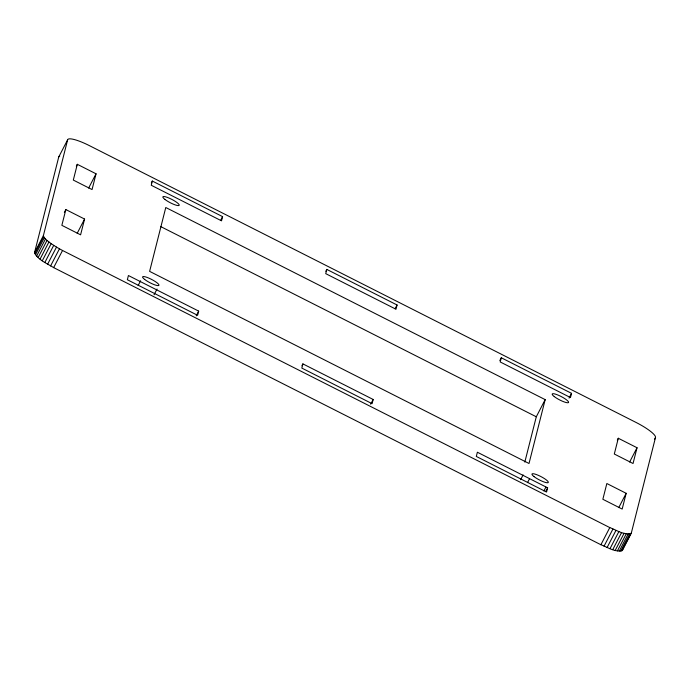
<?xml version="1.0" encoding="UTF-8"?>
<svg xmlns="http://www.w3.org/2000/svg" width="690" height="690" viewBox="0 0 690 690"><rect width="100%" height="100%" fill="white"/><g stroke="black" fill="none" stroke-linecap="round" stroke-linejoin="round"><path stroke-width="1.03" d="M34.5 252.781L58.754 156.941L67.637 139.803A22.994 4.623 27.4 0 1 89.295 145.581L636.171 422.504A22.994 4.623 27.4 0 1 655.5 437.486L631.247 533.318L622.363 550.465C615.161 552.647 607.571 547.161 600.904 544.738L53.648 267.616C46.955 263.433 38.286 260.087 34.5 252.781L43.384 235.635L67.637 139.803M65.852 209.57L61.858 225.337L80.592 234.824L84.585 219.058L65.852 209.57L64.368 212.425M77.306 164.306L73.312 180.073L92.055 189.56L96.039 173.794L77.306 164.306L76.314 166.212M152.326 181.056L151.265 185.265L221.524 220.843L222.585 216.634L152.326 181.056L151.343 182.962M198.677 311.112L197.616 315.313L127.357 279.735L128.418 275.534L198.677 311.112L196.21 315.873M302.893 363.889L301.832 368.089L372.091 403.667L373.152 399.467L302.893 363.889L301.91 365.786M326.801 269.411L325.732 273.654L395.991 309.232L397.061 304.989L326.801 269.411L325.818 271.317M501.285 357.765L500.216 361.965L570.475 397.544L571.544 393.343L501.285 357.765L499.802 360.62M524.823 462.093L536.294 416.777L545.178 399.631L165.781 207.509L149.618 271.368L529.014 463.49L545.178 399.631M547.636 487.813L546.566 492.022L476.307 456.444L477.377 452.235L547.636 487.813L545.661 491.625M618.3 438.254L614.307 454.02L633.049 463.507L637.034 447.741L618.3 438.254L617.317 440.16M626.166 493.307L622.173 509.073L602.853 499.284L606.846 483.518L626.166 493.307L618.766 507.59M622.363 550.465L622.889 548.377M34.759 253.696L43.643 236.558L43.384 235.635M35.457 254.808L44.35 237.671L43.643 236.558M36.596 256.111L45.48 238.964L44.35 237.671M38.131 257.551L47.015 240.413L45.48 238.964M40.046 259.121L48.93 241.983L47.015 240.413M42.297 260.786L51.181 243.639L48.93 241.983M44.841 262.493L53.725 245.355L51.181 243.639M47.619 264.227L56.502 247.089L53.725 245.355M88.639 188.077L96.039 173.794M50.577 265.952L59.461 248.805L56.502 247.089M53.648 267.616L62.531 250.479L59.461 248.805M77.185 233.341L84.585 219.058M138.155 285.505L140.622 280.744M154.051 294.759L157.018 289.041M220.61 220.446L222.585 216.634M395.085 308.801L397.061 304.989M370.685 404.228L373.152 399.467M520.631 479.679L523.098 474.918M569.069 398.104L571.544 393.343M527.505 482.664L529.48 478.851M543.901 490.961L545.876 487.157M629.634 462.024L637.034 447.741M654.517 439.383L655.5 437.486M600.904 544.738L609.796 527.591C616.455 530.015 624.045 535.5 631.247 533.318M604.035 546.213L612.918 529.066M607.088 547.532L615.972 530.394M610.012 548.688L618.895 531.55M612.746 549.645L621.63 532.499M615.23 550.379L624.114 533.241M617.412 550.887L626.296 533.75M619.249 551.155L628.133 534.008M620.707 551.172L629.591 534.025M621.75 550.939L630.634 533.793M160.736 226.596L536.294 416.777M62.531 250.479L609.796 527.591M58.754 156.941A22.994 4.623 27.4 0 1 59.754 156.104M534.025 476.609A9.194 1.846 27.4 0 0 547.946 482.724A9.194 1.846 27.4 0 0 538.476 475.393A9.194 1.846 27.4 0 0 534.025 476.609M554.268 396.586A9.194 1.846 27.4 0 0 568.198 402.71A9.194 1.846 27.4 0 0 558.727 395.37A9.194 1.846 27.4 0 0 554.268 396.586M144.667 279.45A9.194 1.846 27.4 0 0 158.588 285.565A9.194 1.846 27.4 0 0 149.126 278.234A9.194 1.846 27.4 0 0 144.667 279.45M164.919 199.427A9.194 1.846 27.4 0 0 178.839 205.551A9.194 1.846 27.4 0 0 169.369 198.211A9.194 1.846 27.4 0 0 164.919 199.427"/></g></svg>
